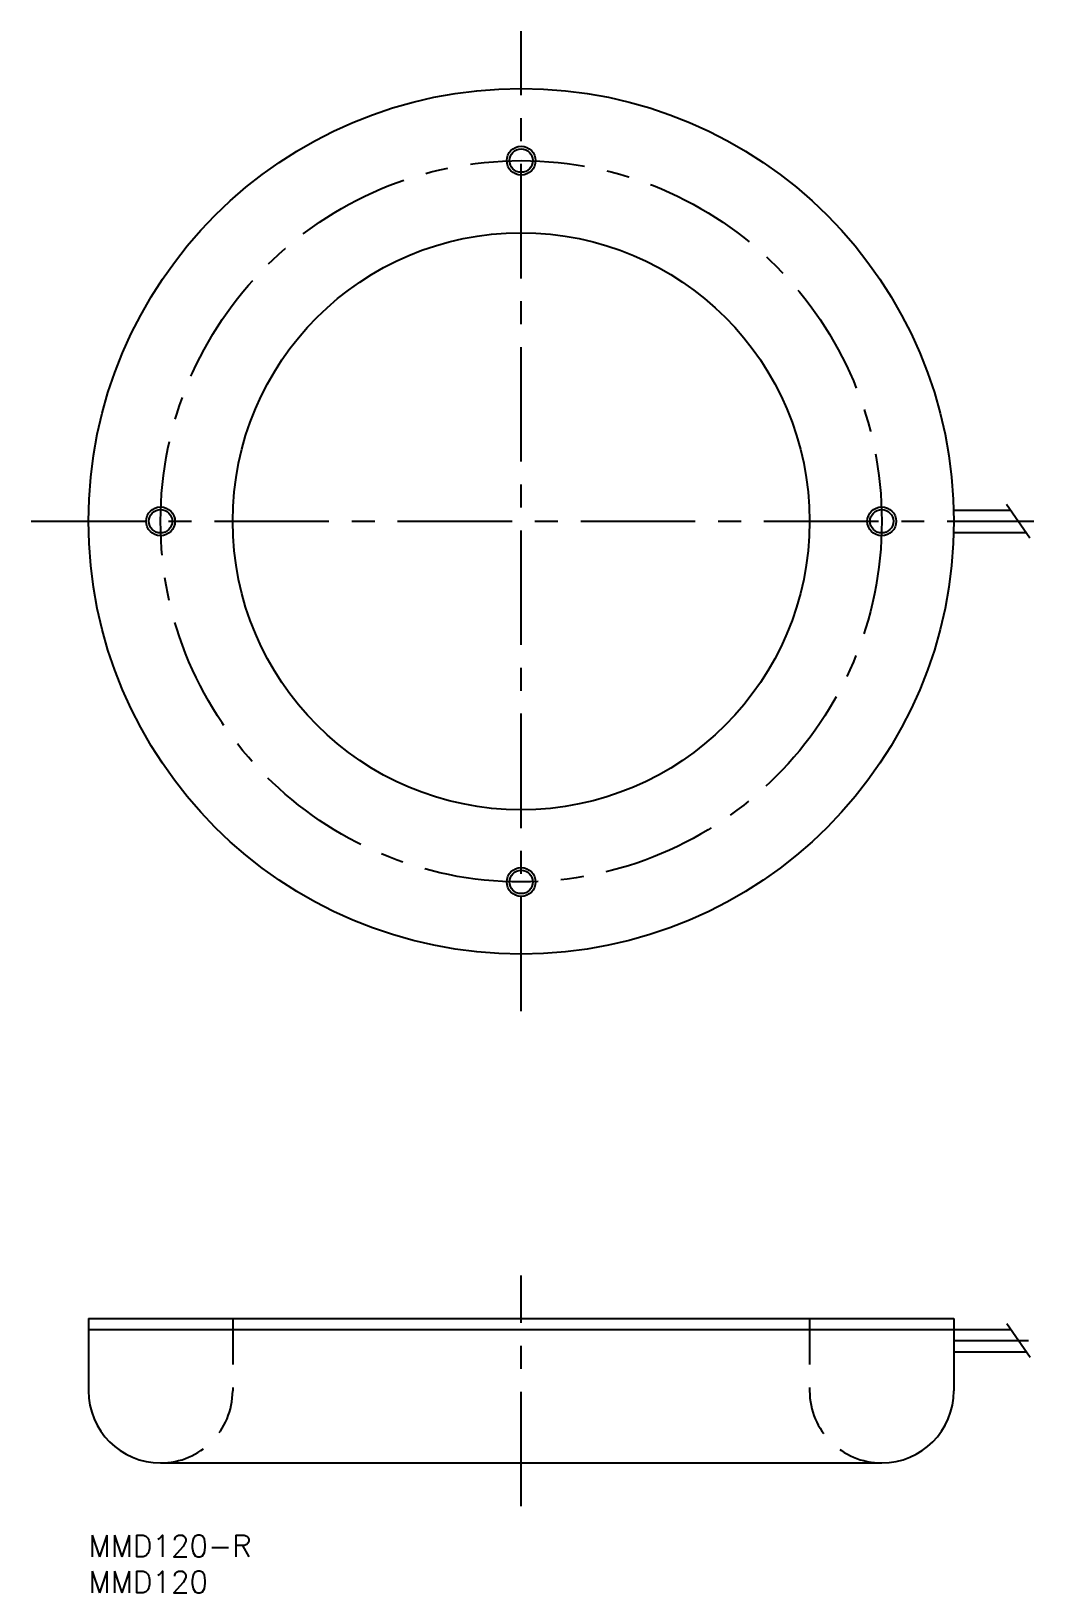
# Model space of a CAD drawing. Extents: x -8 to 131, y -8 to 208.
import ezdxf

# ---------------------------------------------------------------- set-up
doc = ezdxf.new("R2010")
doc.units = 0
doc.header["$LTSCALE"] = 0.5
doc.linetypes.add('CENTER', pattern=[50.8, 31.75, -6.35, 6.35, -6.35])
doc.linetypes.add('DASHED', pattern=[19.05, 12.7, -6.35])
for name, color, linetype in [('MSM_CENTER', 1, 'CENTER'), ('MSM_CONTINUOUS', 7, 'CONTINUOUS'), ('MSM_DASHED', 4, 'DASHED'), ('MSM_NARROW', 5, 'CONTINUOUS'), ('MSM_PART_NUMBER', 7, 'CONTINUOUS')]:
    doc.layers.add(name, color=color, linetype=linetype)
doc.styles.get("Standard").update_dxf_attribs({"font": 'txt.shx', "height": 3, "bigfont": 'bigfont.shx'})

# ---------------------------------------------------------------- blocks, each defined once
blk = doc.blocks.new('*U2')
at = {"layer": 'MSM_PART_NUMBER'}
blk.add_text('MMD120-R', height=3, dxfattribs=at).set_placement((0, -3))
blk = doc.blocks.new('*U3')
at = {"layer": 'MSM_PART_NUMBER'}
blk.add_text('MMD120', height=3, dxfattribs=at).set_placement((0, -8))

msp = doc.modelspace()

# ---------------------------------------------------------------- linework, layer by layer
at = {"layer": 'MSM_CENTER'}
for p, q in [((60, 72.61), (60, 208.48)), ((-7.93, 140.54), (131.08, 140.54)), ((60, 4), (60, 36)), ((120.06, 26.95), (130.36, 26.95))]:
    msp.add_line(p, q, dxfattribs=at)
msp.add_circle((60, 140.54), 50, dxfattribs=at)
at = {"layer": 'MSM_CONTINUOUS'}
for p, q in [((119.94, 142.09), (127.83, 142.09)), ((119.94, 138.99), (129.98, 138.99)), ((0, 30), (120, 30)), ((0, 30), (0, 20)), ((0, 28.5), (127.88, 28.5)), ((120, 30), (120, 20)), ((120, 25.4), (130.04, 25.4)), ((10, 10), (110, 10))]:
    msp.add_line(p, q, dxfattribs=at)
for centre, radius in [((60, 140.54), 60), ((60, 190.54), 1.62), ((60, 140.54), 40), ((10, 140.54), 1.62), ((110, 140.54), 1.62), ((60, 90.54), 1.62)]:
    msp.add_circle(centre, radius, dxfattribs=at)
for centre, start, end in [((10, 20), 180, 270), ((110, 20), 270, 0)]:
    msp.add_arc(centre, 10, start, end, dxfattribs=at)
at = {"layer": 'MSM_DASHED'}
for p, q in [((20, 30), (20, 20)), ((100, 30), (100, 20))]:
    msp.add_line(p, q, dxfattribs=at)
for centre, start, end in [((10, 20), 270, 0), ((110, 20), 180, 270)]:
    msp.add_arc(centre, 10, start, end, dxfattribs=at)
at = {"layer": 'MSM_NARROW'}
for p, q in [((130.52, 138.22), (127.29, 142.87)), ((130.58, 24.62), (127.34, 29.28))]:
    msp.add_line(p, q, dxfattribs=at)
for centre in [(60, 190.54), (10, 140.54), (110, 140.54), (60, 90.54)]:
    msp.add_circle(centre, 2, dxfattribs=at)

# ---------------------------------------------------------------- block references
at = {"layer": 'MSM_CONTINUOUS'}
for name in ['*U2', '*U3']:
    msp.add_blockref(name, (0, 0), dxfattribs=at)

doc.saveas('drawing.dxf')
